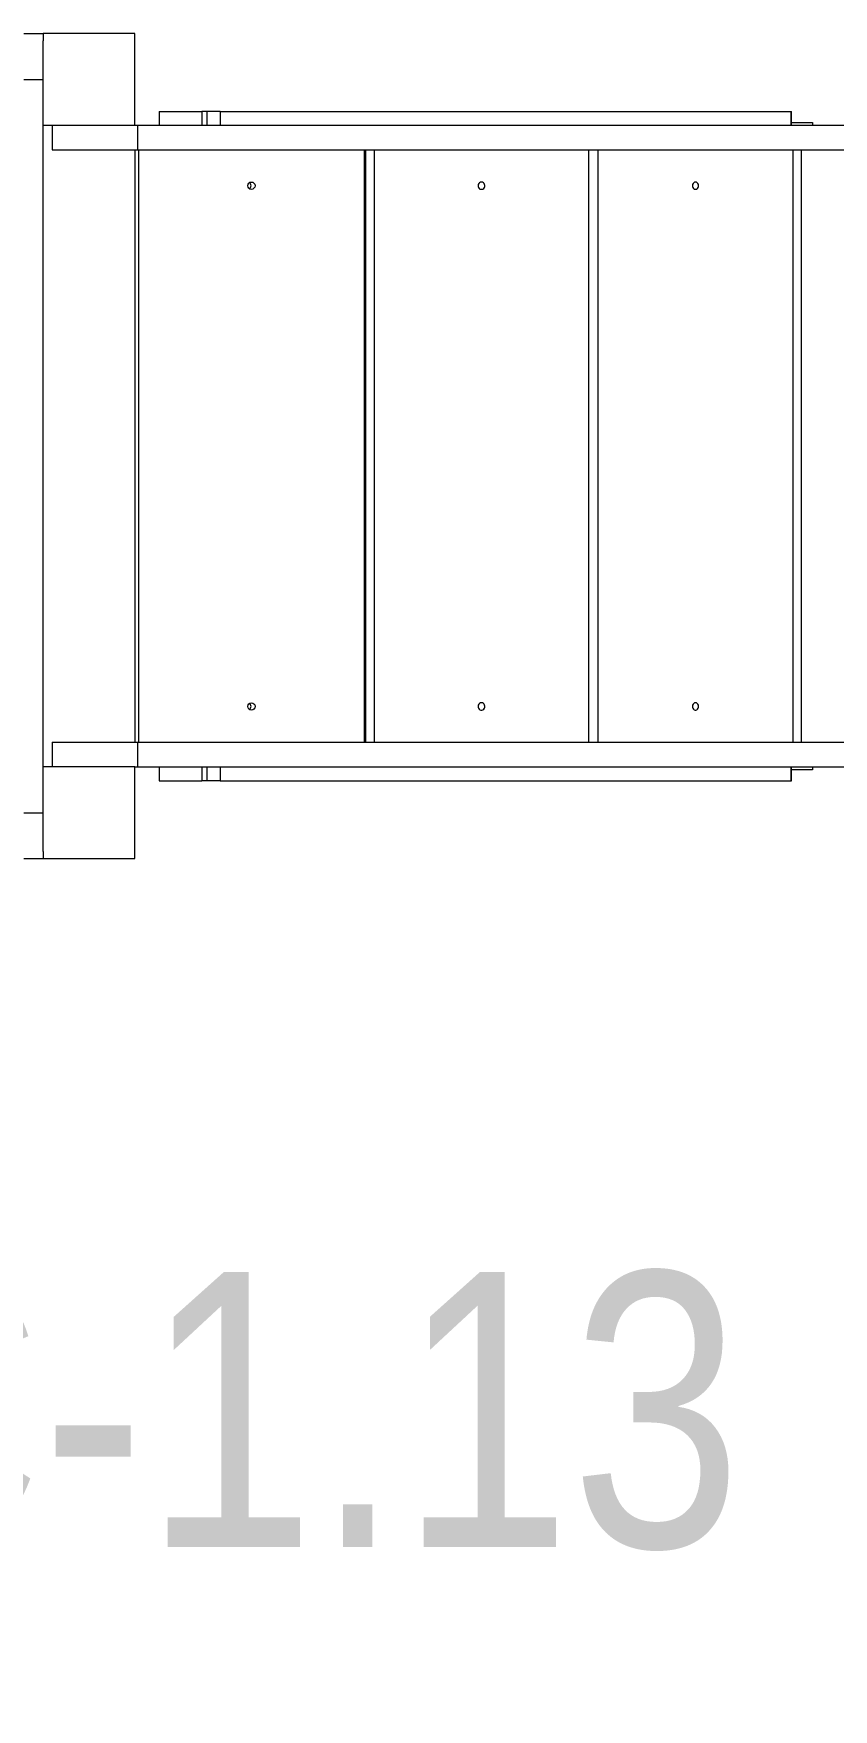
# Model space of a CAD drawing. Header units: millimetres. Extents: x -3852 to 3754, y -3689 to 3034.
# Drawn here: x 1182 to 2055, y -314 to 1514 of the extents above; entities that cross this region are included whole.
import ezdxf

# ---------------------------------------------------------------- set-up
doc = ezdxf.new("R2010")
doc.units = ezdxf.units.MM
for name, color, linetype in [('DIKOM_АРТИКУЛ', 7, 'Continuous'), ('DIKOM_ОБЪЕКТ', 7, 'Continuous'), ('DIKOM_РАЗМЕР_ЗОНА', 7, 'Continuous'), ('DIKOM_РАЗМЕР_ОБЪЕКТА', 7, 'Continuous')]:
    doc.layers.add(name, color=color, linetype=linetype)
doc.styles.add('style1', font='arial.ttf', dxfattribs={"width": 0.8})
doc.dimstyles.new('1-50', dxfattribs={"dimtxt": 300, "dimasz": 200, "dimexe": 100, "dimexo": 0, "dimgap": 100, "dimtad": 1, "dimtxsty": 'style1', "dimcen": 200, "dimclrd": 7, "dimclre": 7, "dimclrt": 7, "dimadec": 1, "dimazin": 2, "dimtfac": 1, "dimtmove": 0, "dimatfit": 2, "dimfxl": 0, "dimlwd": 25, "dimlwe": 18, "dimarcsym": 0})

# ---------------------------------------------------------------- blocks, each defined once
blk = doc.blocks.new('*D0')
at = {"layer": 'Defpoints', "color": 0, "transparency": 16777216}
for p in [(-1645.6, 756.6), (2216.6, 747.4), (2216.6, -2337.9)]:
    blk.add_point(p, dxfattribs=at)
at = {"layer": 'DIKOM_РАЗМЕР_ОБЪЕКТА', "color": 7, "lineweight": 18, "transparency": 16777216}
for p, q in [((-1645.6, 756.6), (-1645.6, -2437.9)), ((2216.6, 747.4), (2216.6, -2437.9))]:
    blk.add_line(p, q, dxfattribs=at)
at = {"layer": 'DIKOM_РАЗМЕР_ОБЪЕКТА', "color": 7, "lineweight": 25, "transparency": 16777216}
blk.add_line((-1445.6, -2337.9), (2016.6, -2337.9), dxfattribs=at)
at = {"layer": 'DIKOM_РАЗМЕР_ОБЪЕКТА', "color": 7, "transparency": 16777216}
for points in [[(-1445.6, -2304.6), (-1445.6, -2371.2), (-1645.6, -2337.9)], [(2016.6, -2304.6), (2016.6, -2371.2), (2216.6, -2337.9)]]:
    blk.add_solid(points, dxfattribs=at)
at = {"layer": 'DIKOM_РАЗМЕР_ОБЪЕКТА', "color": 7, "transparency": 16777216, "insert": (156.9, -2084.6), "char_height": 300, "attachment_point": 5, "style": 'style1'}
blk.add_mtext('3900', dxfattribs=at)
blk = doc.blocks.new('*D2')
at = {"layer": 'Defpoints', "color": 0, "transparency": 16777216}
for p in [(3754.4, 468), (-3145.6, -2016.1), (3754.4, -3589.2)]:
    blk.add_point(p, dxfattribs=at)
at = {"layer": 'DIKOM_РАЗМЕР_ЗОНА', "color": 7, "lineweight": 18, "transparency": 16777216}
for p, q in [((3754.4, 468), (3754.4, -3689.2)), ((-3145.6, -2016.1), (-3145.6, -3689.2))]:
    blk.add_line(p, q, dxfattribs=at)
at = {"layer": 'DIKOM_РАЗМЕР_ЗОНА', "color": 7, "lineweight": 25, "transparency": 16777216}
blk.add_line((-2945.6, -3589.2), (3554.4, -3589.2), dxfattribs=at)
at = {"layer": 'DIKOM_РАЗМЕР_ЗОНА', "color": 7, "transparency": 16777216}
for points in [[(-2945.6, -3555.9), (-2945.6, -3622.5), (-3145.6, -3589.2)], [(3554.4, -3555.9), (3554.4, -3622.5), (3754.4, -3589.2)]]:
    blk.add_solid(points, dxfattribs=at)
at = {"layer": 'DIKOM_РАЗМЕР_ЗОНА', "color": 7, "transparency": 16777216, "insert": (461.9, -3336), "char_height": 300, "attachment_point": 5, "style": 'style1'}
blk.add_mtext('6900', dxfattribs=at)

msp = doc.modelspace()

# ---------------------------------------------------------------- linework, layer by layer
at = {"layer": 'DIKOM_ОБЪЕКТ', "color": 7, "linetype": 'Continuous', "lineweight": 15}
for p, q in [((1171.538, 1513.883), (1192.538, 1513.883)), ((1192.538, 1513.883), (1192.538, 1505.966)), ((1292.538, 1513.883), (1192.538, 1513.883)), ((1192.538, 1463.883), (1192.538, 1505.966)), ((1292.538, 1413.883), (1292.538, 1513.883)), ((1171.538, 1463.883), (1192.538, 1463.883)), ((1192.538, 663.883), (1192.538, 1463.883)), ((1319.283, 1428.883), (1319.283, 1413.883)), ((1319.283, 1428.883), (1365.67, 1428.883)), ((1365.67, 1428.883), (1365.67, 1413.883)), ((1371.194, 1428.883), (1365.67, 1428.883)), ((1371.194, 1428.883), (1371.194, 1413.883)), ((1385.992, 1428.883), (1371.194, 1428.883)), ((1385.992, 1428.883), (1385.992, 1413.883)), ((1385.992, 1428.883), (2009.009, 1428.883)), ((2009.009, 1428.883), (2009.009, 1413.883)), ((2009.009, 1428.883), (2009.745, 1428.883)), ((2009.745, 1413.883), (2009.745, 1428.883)), ((1192.538, 1413.883), (1292.538, 1413.883)), ((1202.538, 1413.883), (1202.538, 1386.883)), ((1292.538, 1413.883), (1295.588, 1413.883)), ((1295.588, 1413.883), (1295.588, 1386.883)), ((1295.588, 1413.883), (2215.469, 1413.883)), ((2009.745, 1416.883), (2032.538, 1416.883)), ((2032.538, 1416.883), (2032.538, 1413.883)), ((1202.538, 1386.883), (1295.588, 1386.883)), ((1292.538, 1386.883), (1292.538, 740.883)), ((1295.588, 1386.883), (2215.469, 1386.883)), ((1296.516, 1386.883), (1296.516, 740.883)), ((1543.342, 740.883), (1543.342, 1386.883)), ((1544.503, 1386.883), (1544.503, 740.883)), ((1553.867, 1386.883), (1553.867, 740.883)), ((1788.352, 740.883), (1788.352, 1386.883)), ((1798.142, 1386.883), (1798.142, 740.883)), ((2011.431, 740.883), (2011.431, 1386.883)), ((2020.119, 1386.883), (2020.119, 740.883)), ((1202.538, 740.883), (1202.538, 713.883)), ((1202.538, 740.883), (1295.588, 740.883)), ((1295.588, 740.883), (1295.588, 713.883)), ((1295.588, 740.883), (2215.469, 740.883)), ((1292.538, 713.883), (1192.538, 713.883)), ((1292.538, 713.883), (1295.588, 713.883)), ((1292.538, 613.883), (1292.538, 713.883)), ((1295.588, 713.883), (2215.469, 713.883)), ((1319.283, 713.883), (1319.283, 698.883)), ((1365.67, 713.883), (1365.67, 698.883)), ((1371.194, 713.883), (1371.194, 698.883)), ((1385.992, 713.883), (1385.992, 698.883)), ((2009.009, 713.883), (2009.009, 698.883)), ((2009.745, 698.883), (2009.745, 713.883)), ((2032.538, 713.883), (2032.538, 710.883)), ((1319.283, 698.883), (1365.67, 698.883)), ((1371.194, 698.883), (1365.67, 698.883)), ((1385.992, 698.883), (1371.194, 698.883)), ((1385.992, 698.883), (2009.009, 698.883)), ((2009.009, 698.883), (2009.745, 698.883)), ((2032.538, 710.883), (2009.745, 710.883)), ((1171.538, 663.883), (1192.538, 663.883)), ((1192.538, 621.8), (1192.538, 663.883)), ((1192.538, 621.8), (1192.538, 613.883)), ((1171.538, 613.883), (1192.538, 613.883)), ((1192.538, 613.883), (1292.538, 613.883))]:
    msp.add_line(p, q, dxfattribs=at)
at = {"layer": 'DIKOM_ОБЪЕКТ', "color": 7, "linetype": 'Continuous', "lineweight": 15, "flags": 128}
for points in [[(1671.109, 1351.883), (1670.003, 1351.705), (1668.996, 1351.188), (1668.176, 1350.377), (1667.617, 1349.344), (1667.368, 1348.182), (1667.451, 1346.993), (1667.86, 1345.883), (1668.557, 1344.951), (1669.481, 1344.279), (1670.55, 1343.928), (1671.668, 1343.928), (1672.737, 1344.279), (1673.661, 1344.951), (1674.358, 1345.883), (1674.767, 1346.993), (1674.85, 1348.182), (1674.601, 1349.344), (1674.042, 1350.377), (1673.223, 1351.188), (1672.215, 1351.705), (1671.109, 1351.883)], [(1904.787, 1351.883), (1903.781, 1351.705), (1902.864, 1351.188), (1902.119, 1350.377), (1901.61, 1349.344), (1901.384, 1348.182), (1901.46, 1346.993), (1901.831, 1345.883), (1902.466, 1344.951), (1903.306, 1344.279), (1904.278, 1343.928), (1905.295, 1343.928), (1906.268, 1344.279), (1907.108, 1344.951), (1907.742, 1345.883), (1908.114, 1346.993), (1908.19, 1348.182), (1907.964, 1349.344), (1907.455, 1350.377), (1906.709, 1351.188), (1905.793, 1351.705), (1904.787, 1351.883)], [(1671.109, 783.883), (1670.003, 783.705), (1668.996, 783.188), (1668.176, 782.377), (1667.617, 781.344), (1667.368, 780.182), (1667.451, 778.993), (1667.86, 777.883), (1668.557, 776.951), (1669.481, 776.279), (1670.55, 775.928), (1671.668, 775.928), (1672.737, 776.279), (1673.661, 776.951), (1674.358, 777.883), (1674.767, 778.993), (1674.85, 780.182), (1674.601, 781.344), (1674.042, 782.377), (1673.223, 783.188), (1672.215, 783.705), (1671.109, 783.883)], [(1904.787, 783.883), (1903.781, 783.705), (1902.864, 783.188), (1902.119, 782.377), (1901.61, 781.344), (1901.384, 780.182), (1901.46, 778.993), (1901.831, 777.883), (1902.466, 776.951), (1903.306, 776.279), (1904.278, 775.928), (1905.295, 775.928), (1906.268, 776.279), (1907.108, 776.951), (1907.742, 777.883), (1908.114, 778.993), (1908.19, 780.182), (1907.964, 781.344), (1907.455, 782.377), (1906.709, 783.188), (1905.793, 783.705), (1904.787, 783.883)]]:
    msp.add_lwpolyline(points, dxfattribs=at)
at = {"layer": 'DIKOM_ОБЪЕКТ', "color": 7, "linetype": 'Continuous', "lineweight": 15}
for centre in [(1419.919, 1347.88), (1419.919, 779.88)]:
    msp.add_circle(centre, 4.003, dxfattribs=at)
for centre in [(1415.559, 1347.883), (1415.559, 779.883)]:
    msp.add_arc(centre, 4.03, 303.536989, 56.463011, dxfattribs=at)

# ---------------------------------------------------------------- texts
at = {"layer": 'DIKOM_АРТИКУЛ', "insert": (285.969, 162.826), "char_height": 300, "attachment_point": 1, "style": 'style1'}
msp.add_mtext_dynamic_manual_height_columns('ДИКС-1.13', width=1809.13818, gutter_width=20, heights=[0], dxfattribs=at)

# ---------------------------------------------------------------- dimensions: what is measured, and where the dimension line sits
at = {"layer": 'DIKOM_РАЗМЕР_ЗОНА'}
dim = msp.add_linear_dim(base=(3754.427, -3589.192), p1=(-3145.573, -2016.117), p2=(3754.427, 468.045), dimstyle='1-50', dxfattribs=at)
dim.commit()
dim.dimension.update_dxf_attribs({"geometry": '*D2', "text_midpoint": (461.883, -3589.192), "dimtype": 160})
at = {"layer": 'DIKOM_РАЗМЕР_ОБЪЕКТА'}
dim = msp.add_linear_dim(base=(2216.649, -2337.904), p1=(-1645.573, 756.639), p2=(2216.649, 747.383), text='3900', dimstyle='1-50', dxfattribs=at)
dim.commit()
dim.dimension.update_dxf_attribs({"geometry": '*D0', "text_midpoint": (156.888, -2337.904), "dimtype": 160})

doc.saveas('drawing.dxf')
